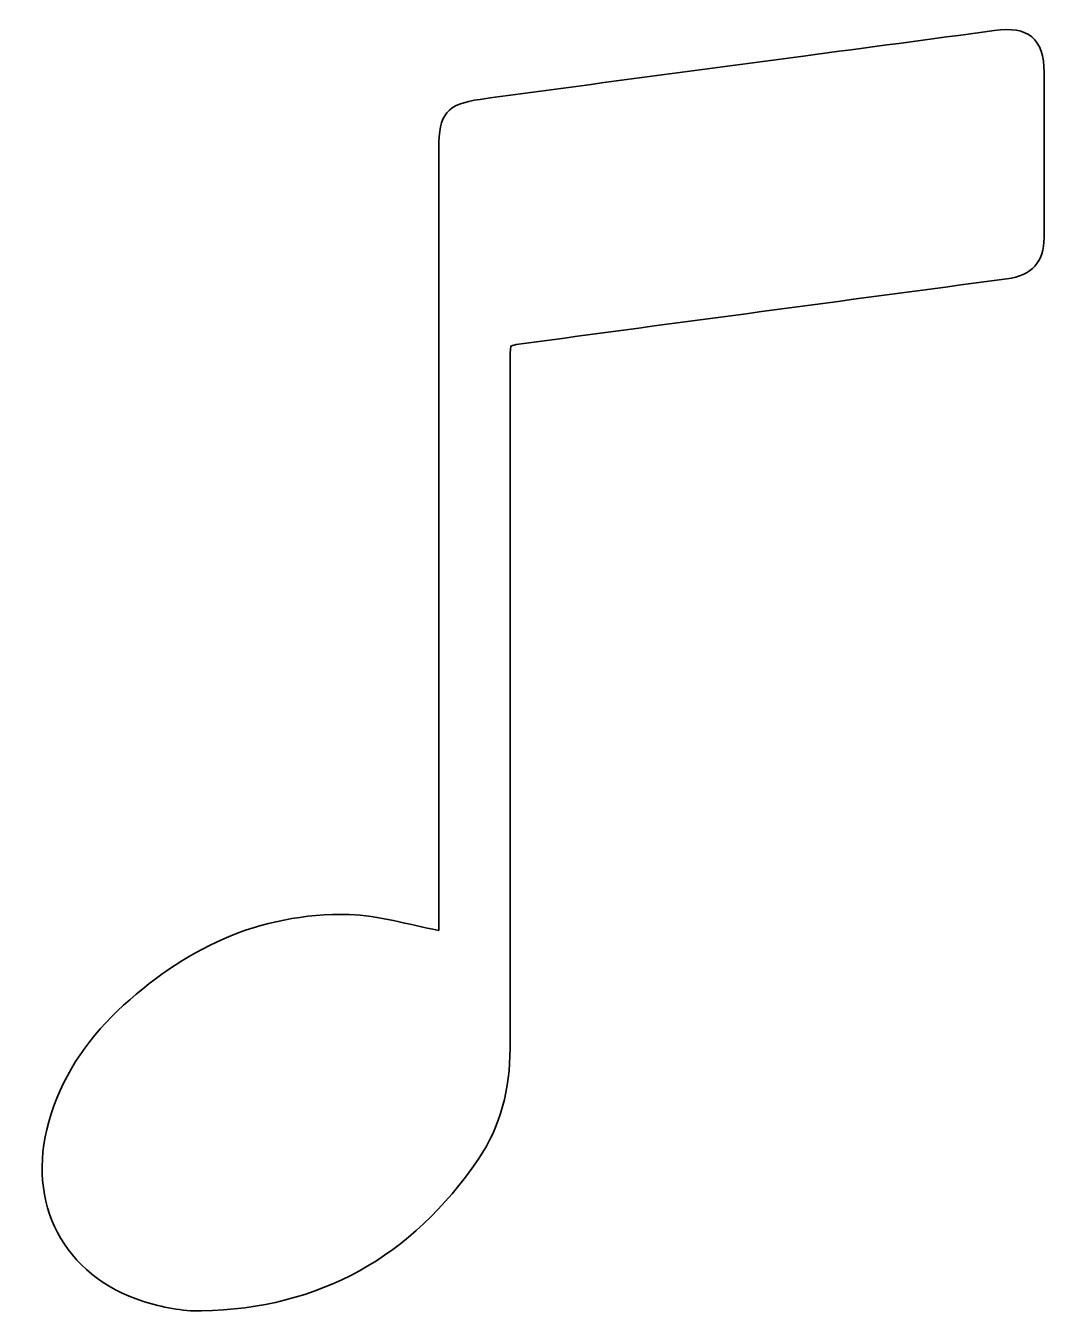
# Model space of a CAD drawing. Header units: inches. Extents: x 1.1 to 10.7, y 0 to 12.
import ezdxf

# ---------------------------------------------------------------- set-up
doc = ezdxf.new("R2010")
doc.units = ezdxf.units.IN
doc.header["$MEASUREMENT"] = 0
doc.layers.add('Layer 1', color=7, linetype='Continuous')

# ---------------------------------------------------------------- blocks, each defined once
blk = doc.blocks.new('block 2')
at = {"layer": 'Layer 1', "color": 7, "lineweight": 35, "true_color": 0xffffff}
blk.add_open_spline([(5.017, 3.562), (5.017, 3.591), (5.017, 3.647), (5.017, 3.702), (5.017, 6.099), (5.017, 8.495), (5.017, 10.892), (5.017, 11.215), (5.09, 11.308), (5.405, 11.352), (6.415, 11.49), (7.425, 11.623), (8.435, 11.758), (9.032, 11.838), (9.629, 11.915), (10.225, 11.998), (10.544, 12.042), (10.691, 11.923), (10.692, 11.601), (10.693, 11.087), (10.694, 10.572), (10.692, 10.057), (10.691, 9.824), (10.576, 9.701), (10.344, 9.67), (8.81, 9.465), (7.277, 9.26), (5.744, 9.054), (5.731, 9.052), (5.718, 9.046), (5.692, 9.038), (5.69, 8.997), (5.685, 8.952), (5.685, 8.908), (5.685, 6.757), (5.685, 4.606), (5.686, 2.455), (5.686, 2.079), (5.599, 1.727), (5.387, 1.416), (4.765, 0.503), (3.903, 0.017), (2.794, -0.005), (2.613, -0.008), (2.423, 0.03), (2.249, 0.085), (1.503, 0.32), (1.145, 1.006), (1.361, 1.768), (1.476, 2.175), (1.702, 2.518), (2.006, 2.807), (2.614, 3.384), (3.327, 3.731), (4.178, 3.711), (4.454, 3.704), (4.728, 3.616), (5.017, 3.562)], degree=3, knots=[0, 0, 0, 0, 1, 1, 1, 2, 2, 2, 3, 3, 3, 4, 4, 4, 5, 5, 5, 6, 6, 6, 7, 7, 7, 8, 8, 8, 9, 9, 9, 10, 10, 10, 11, 11, 11, 12, 12, 12, 13, 13, 13, 14, 14, 14, 15, 15, 15, 16, 16, 16, 17, 17, 17, 18, 18, 18, 19, 19, 19, 19], dxfattribs=at)

msp = doc.modelspace()

# ---------------------------------------------------------------- block references
at = {"layer": 'Layer 1'}
msp.add_blockref('block 2', (0, 0), dxfattribs=at)

doc.saveas('drawing.dxf')
